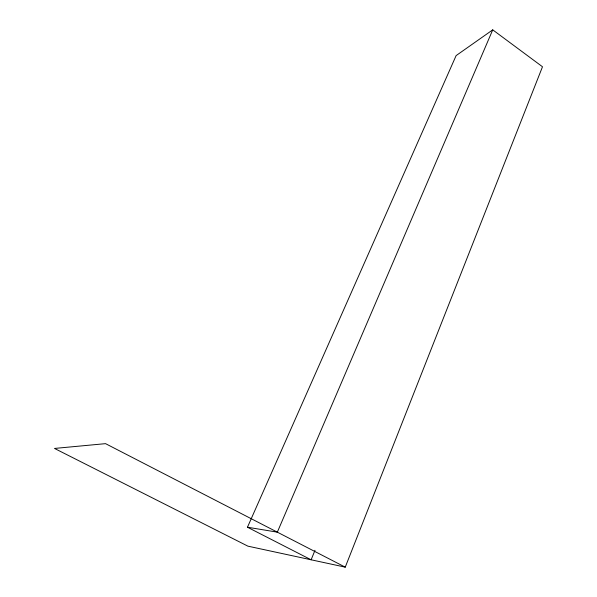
<?xml version="1.0" encoding="UTF-8"?>
<svg xmlns="http://www.w3.org/2000/svg" width="597" height="597" viewBox="0 0 597 597"><rect width="100%" height="100%" fill="white"/><g stroke="black" fill="none" stroke-linecap="round" stroke-linejoin="round"><path stroke-width="0.9" d="M345.253 567.15L105.55 443.653L54.506 448.437L247.897 546.158L345.253 567.15L542.494 66.76L492.734 29.85L456.115 55.603L247.471 527.226L311.119 559.792L315 550.307M492.734 29.85L277.336 532.158L247.471 527.226"/></g></svg>
